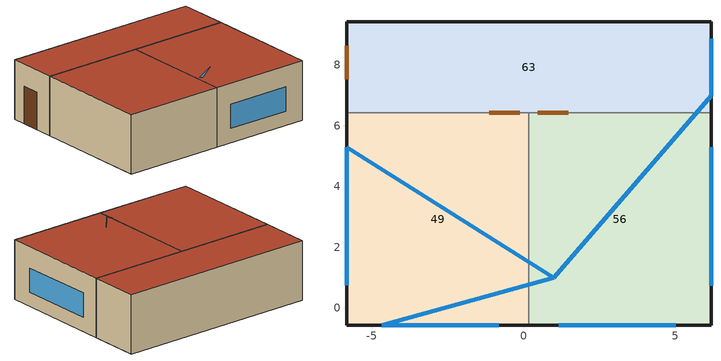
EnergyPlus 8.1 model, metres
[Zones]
49
 floor ground (1): 0.17,-0.57 -5.83,-0.57 -5.83,6.43 0.17,6.43 z0
 wall outside (9): -5.83,6.43 -5.83,-0.57 0.17,-0.57 z0:3.5
 wall to 56 (5): 0.17,-0.57 0.17,6.43 z0:3.5
 wall to 63 (5): 0.17,6.43 -5.83,6.43 z0:3.5
 window (1001): 1,1,4 -5.83,5.3,0.84 -5.83,0.75,0.84 -5.83,0.75,2.26 -5.83,5.3,2.26; 1,1,4 -4.68,-0.57,0.84 -0.81,-0.57,0.84 -0.81,-0.57,2.26 -4.68,-0.57,2.26
 door inside (7): -0.13,6.43 -1.12,6.43 z0:2.1
 roof outside (3): -5.83,-0.57 0.17,-0.57 0.17,6.43 -5.83,6.43 z3.5
56
 floor ground (1): 6.17,-0.57 0.17,-0.57 0.17,6.43 6.17,6.43 z0
 wall outside (9): 0.17,-0.57 6.17,-0.57 6.17,6.43 z0:3.5
 wall to 63 (5): 6.17,6.43 0.17,6.43 z0:3.5
 window (1002): 6.17,0.73 6.17,5.29 / 1.15,-0.57 5.02,-0.57 z0.84:2.26
 door inside (7): 1.47,6.43 0.47,6.43 z0:2.1
 roof outside (3): 0.17,-0.57 6.17,-0.57 6.17,6.43 0.17,6.43 z3.5
63
 floor ground (11): 6.17,6.43 -5.83,6.43 -5.83,9.43 6.17,9.43 z0
 wall outside (15): 6.17,6.43 6.17,9.43 -5.83,9.43 -5.83,6.43 z0:3.5
 window (1001): 1,1,4 6.17,6.99,0.84 6.17,8.86,0.84 6.17,8.86,2.26 6.17,6.99,2.26
 door (7): -5.83,8.63 -5.83,7.54 z0:2.19
 roof outside (13): -5.83,6.43 6.17,6.43 6.17,9.43 -5.83,9.43 z3.5
[Site:Location]
Bureau 3 zones: 44.83, -0.68, 1, 61
[Site:GroundTemperature:BuildingSurface]
18, 18, 18, 18, 18, 18, 18, 18, 18, 18, 18, 18
[Site:GroundTemperature:Deep]
14, 14, 14, 14, 14, 14, 14, 14, 14, 14, 14, 14
[Site:GroundTemperature:Shallow]
14, 14, 14, 14, 14, 14, 14, 14, 14, 14, 14, 14
[Site:GroundTemperature:FCfactorMethod]
6.58, 7.82, 10.24, 12.54, 16.88, 19.16, 19.79, 18.63, 15.96, 12.62, 9.34, 7.17
[Site:GroundReflectance]
0.2, 0.2, 0.2, 0.2, 0.2, 0.2, 0.2, 0.2, 0.2, 0.2, 0.2, 0.2
[Site:GroundReflectance:SnowModifier]
2, 2
[SizingPeriod:DesignDay]
Summer Design Day in Bureau 3 zones Juil: 7, 15, SummerDesignDay, 32.8, 11, , , WetBulb, 21.3, , , , , 100594.3, 0, 0, 0, 0, 1, , , , , , 0.98
Winter Design Day in Bureau 3 zones: 1, 15, WinterDesignDay, -3.8, 0, , , WetBulb, -3.8, , , , , 100594.3, 0, 0, 0, 0, 0, , , , , , 0
[Building]
Building: 0, Suburbs, .04, .4, FullExterior, 25, 6
[Material:NoMass]
3_RVAL_3: Rough, .18, 0.9, 0.7, 0.7
5_RVAL_2: Rough, .15, 0.9, 0.7, 0.7
[Construction]
1: 1_1_103, 1_2_9
3: 3_1_4, 3_2_20, 3_RVAL_3, 3_4_113
5: 5_1_27, 5_RVAL_2, 5_1_27
7: 7_1_108
9: 9_1_102, 9_2_103, 9_3_66
11: 11_1_103, 1_2_9
13: 13_1_4
15: 9_1_102, 15_2_103, 9_3_66
1001; 1002: 40, 1004, 2, 1004, 41
2001: 40, 1004, 2, 1004, 41, 20001
[WindowMaterial:Gas]
1004: Argon, .013
[WindowMaterial:Glazing]
2: SpectralAverage, , .003, .837, .075, .075, .898, .081, .081, 0, .84, .84, .9, 1
40: SpectralAverage, , .003, .63, .19, .22, .85, .056, .079, 0, .84, .1, .9, 1
41: SpectralAverage, , .003, .63, .22, .19, .85, .079, .056, 0, .1, .84, .9, 1
[WindowMaterial:Blind]
20001: Horizontal, 0.025, 0.01875, 0.001, 45, 0.9, 0, 0.8, .8, 0, .8, .8, 0, .8, .8, 0, .8, .8, 0, .9, .9, .015, .5, .5, .5, .5, 0, 180
[Material]
1_1_103: Rough, .15, 0.034, 35, 1400, 0.9, 0.6, 0.6
1_2_9: Rough, .15, 1.13, 2000, 1000, 0.9, 0.6, 0.6
3_1_4: Rough, .01, 0.7, 2100, 1000, 0.9, 0.85, 0.9
3_2_20: Rough, .25, 0.04, 12, 840, 0.9, 0.6, 0.6
3_4_113: Rough, .013, 0.25, 2800, 896, 0.9, 0.5, 0.5
5_1_27: Rough, .025, 0.25, 900, 1000, 0.9, 0.5, 0.5
7_1_108: Rough, .035, 0.19, 700, 2390, 0.9, 0.5, 0.5
9_1_102: Rough, .006, 0.29, 1250, 1000, 0.9, 0.4, 0.4
9_2_103: Rough, .25, 0.034, 35, 1400, 0.9, 0.6, 0.6
9_3_66: Rough, .013, 0.4, 1000, 1000, 0.9, 0.5, 0.5
11_1_103: Rough, .03, 0.034, 35, 1400, 0.9, 0.6, 0.6
13_1_4: Rough, .019, 0.7, 2100, 1000, 0.9, 0.85, 0.9
15_2_103: Rough, .083, 0.034, 35, 1400, 0.9, 0.6, 0.6
[WindowProperty:ShadingControl]
1001: InteriorBlind, 2001, OnIfHighSolarOnWindow, 2864, 120, Yes, No, , FixedSlatAngle, , 0
[WindowProperty:FrameAndDivider]
1: 0.04, 0, 0, 9.5, 1, 0.5, 0.5, 0.9, DividedLite, 0.02, 1, 1, 0, 0, 9.5, 1, 0.5, 0.5, 0.9, 0.5, 0, 0.5, 0, 0.5
[Zone]
49; 56: 0, 0, 0, 0, 1, 1, , 130.6238, 37.3211, TARP
63: 0, 0, 0, 0, 1, 1, , 115.023, 33.0431, TARP
[PEOPLE]
People 49: 49, 49NumberOfOccupants, People, 4.14264, , , .3, AUTOCALCULATE, 49AverageGains, 3.82e-08, No, ZoneAveraged, , Work efficiency, ClothingInsulationSchedule, , Clothing Schedule 49, AirVelocitySchedule
People 56: 56, 56NumberOfOccupants, People, 4.14264, , , .3, AUTOCALCULATE, 56AverageGains, 3.82e-08, No, ZoneAveraged, , Work efficiency, ClothingInsulationSchedule, , Clothing Schedule 56, AirVelocitySchedule
People 63: 63, 2839, People, 0, , , .3, AUTOCALCULATE, Activity Schedule 63, 3.82e-08, No, ZoneAveraged, , Work efficiency, ClothingInsulationSchedule, , Clothing Schedule 63, AirVelocitySchedule
[Lights]
49 General lighting: 49, 49LightState, LightingLevel, 746.422, , , 0, .42, .18, 1, ELECTRIC EQUIPMENT#49#GeneralLights
56 General lighting: 56, 56LightState, LightingLevel, 746.422, , , 0, .42, .18, 1, ELECTRIC EQUIPMENT#56#GeneralLights
63 General lighting: 63, 2839, LightingLevel, 165.2155, , , 0, .42, .18, 1, ELECTRIC EQUIPMENT#63#GeneralLights
[ElectricEquipment]
49 Equipment 1: 49, 2864, EquipmentLevel, 439.2693, , , 0, .2, 0, ELECTRIC EQUIPMENT#49#05
56 Equipment 1: 56, 2864, EquipmentLevel, 439.2693, , , 0, .2, 0, ELECTRIC EQUIPMENT#56#05
[Daylighting:Controls]
49: 1, -2.33, 3.428, .8, , , , 1, 0, 400, 300, 1, 0, 22, 0.1, 0.1, 0, 1
56: 1, 3.67, 3.428, .8, , , , 1, 0, 400, 300, 1, 0, 22, 0.1, 0.1, 0, 1
[Sizing:Zone]
49: SupplyAirTemperature, 12, 0, SupplyAirTemperature, 35, 0, 0.0077, 0.0156, 49, 1.25, 1.15, DesignDay, , , , 0, DesignDay, , , , , 49
56: SupplyAirTemperature, 12, 0, SupplyAirTemperature, 35, 0, 0.0077, 0.0156, 56, 1.25, 1.15, DesignDay, , , , 0, DesignDay, , , , , 56
63: SupplyAirTemperature, 12, 0, SupplyAirTemperature, 35, 0, 0.0077, 0.0156, 63, 1.25, 1.15, DesignDay, , , , 0, DesignDay, , , , , 63
[ZoneControl:Thermostat]
49 Thermostat: 49, Zone Control Type Sched, ThermostatSetpoint:DualSetpoint, Dual Setpoint - Zone 49
56 Thermostat: 56, Zone Control Type Sched, ThermostatSetpoint:DualSetpoint, Dual Setpoint - Zone 56
63 Thermostat: 63, Zone Control Type Sched, ThermostatSetpoint:DualSetpoint, Dual Setpoint - Zone 63
[ThermostatSetpoint:DualSetpoint]
Dual Setpoint - Zone 49: 49 Heating SP Sch, 49 Cooling SP Sch
Dual Setpoint - Zone 56: 56 Heating SP Sch, 56 Cooling SP Sch
Dual Setpoint - Zone 63: 63 Heating SP Sch, 63 Cooling SP Sch
[Zone equipment]
49: 49 Ideal Loads Air
56: 56 Ideal Loads Air
63: 63 Ideal Loads Air
[ZoneHVAC:IdealLoadsAirSystem]
49 Ideal Loads Air: , Node 49 In, , 35, 12, 0.0156, 0.0077, LimitCapacity, , Autosize, , Autosize, , 49 Heating Availability Sch, 49 Cooling Availability Sch, None, , None, 49, , , NoEconomizer, Sensible, 0.7, 0.65
56 Ideal Loads Air: , Node 56 In, , 35, 12, 0.0156, 0.0077, LimitCapacity, , Autosize, , Autosize, , 56 Heating Availability Sch, 56 Cooling Availability Sch, None, , None, 56, , , NoEconomizer, Sensible, 0.7, 0.65
63 Ideal Loads Air: , Node 63 In, , 35, 12, 0.0156, 0.0077, LimitCapacity, , Autosize, , Autosize, , 63 Heating Availability Sch, 63 Cooling Availability Sch, None, , None, 63, , , NoEconomizer, Sensible, 0.7, 0.65
[EnergyManagementSystem:ProgramCallingManager]
Warm Up Completed: AfterNewEnvironmentWarmUpIsComplete; outputTime
get time: BeginTimestepBeforePredictor; oTime
[EnergyManagementSystem:GlobalVariable]
exTime
epTime
[EnergyManagementSystem:OutputVariable] Type of Data in Variable=Averaged; Update Frequency=ZoneTimeStep
Name | EMS Variable
warmUpComplete | exTime
epTimeStep | epTime
[EnergyManagementSystem:Program]
outputTime: SET exTime = CurrentEnvironment
oTime: SET epTime = CurrentTime
[ExternalInterface:FunctionalMockupUnitImport]
FMU Filename=agentFMU.fmu; FMU Timeout in milli-seconds=15; FMU LoggingOn Value=0
[ExternalInterface:FunctionalMockupUnitImport:From:Variable] FMU Filename,=agentFMU.fmu; FMU Instance Name,=FMI
Name | EnergyPlus Key Value, | EnergyPlus Variable Name, | FMU Variable
 | Environment | Site Exterior Horizontal Sky Illuminance | EnvironmentSiteExteriorHorizontalSkyIlluminance
 | Environment | Site Rain Status | EnvironmentSiteRainStatus
 | Environment | Site Outdoor Air Drybulb Temperature | EnvironmentSiteOutdoorAirDrybulbTemperature
 | EMS | warmUpComplete | EMSwarmUpComplete
 | EMS | epTimeStep | EMSepTimeStep
 | 49 | Zone Mean Air Temperature | 49ZoneMeanAirTemperature
 | 56 | Zone Mean Air Temperature | 56ZoneMeanAirTemperature
 | 49 | Zone Air Relative Humidity | 49ZoneAirRelativeHumidity
 | 56 | Zone Air Relative Humidity | 56ZoneAirRelativeHumidity
 | 49 | Zone Mean Radiant Temperature | 49ZoneMeanRadiantTemperature
 | 56 | Zone Mean Radiant Temperature | 56ZoneMeanRadiantTemperature
 | 49 | Daylighting Reference Point 1 Illuminance | 49DaylightingReferencePoint1Illuminance
 | 56 | Daylighting Reference Point 1 Illuminance | 56DaylightingReferencePoint1Illuminance
[ExternalInterface:FunctionalMockupUnitImport:To:Schedule] FMU Filename,=agentFMU.fmu; FMU Model Name,=FMI; Initial Value=0
Name | EnergyPlus Key Value, | FMU Model Variable Name,
 | 49NumberOfOccupants | 49NumberOfOccupants
 | 56NumberOfOccupants | 56NumberOfOccupants
 | 49WindowState | 49WindowState
 | 56WindowState | 56WindowState
 | 49BlindState | 49BlindState
 | 56BlindState | 56BlindState
 | 49LightState | 49LightState
 | 56LightState | 56LightState
 | 49AverageGains | 49AverageGains
 | 56AverageGains | 56AverageGains
[Schedule:Compact]
Work efficiency; 49 Cooling Availability Sch; 56 Cooling Availability Sch; 63 Cooling Availability Sch: Any Number, Through: 12/31, For: AllDays, Until: 24:00, 0
AirVelocitySchedule: Any Number, Through: 12/31, For: AllDays, Until: 24:00, .137
2839; 2864: Fraction, Through: 31 Dec, For: Weekdays SummerDesignDay, Until: 07:00, 0, Until: 08:00, 0.25, Until: 09:00, 0.5, Until: 12:00, 1, Until: 14:00, 0.75, Until: 17:00, 1, Until: 18:00, 0.5, Until: 19:00, 0.25, Until: 24:00, 0, For: Weekends, Until: 24:00, 0, For: Holidays, Until: 24:00, 0, For: WinterDesignDay AllOtherDays, Until: 24:00, 0
20001: Any Number, Through: 12/31, For: Weekdays Weekends SummerDesignDays, Until: 24:00, 24, For: WinterDesignDays, Until: 24:00, 0, For: AllOtherDays, Until: 24:00, 24
Clothing Schedule 49; Clothing Schedule 56; Clothing Schedule 63: Any Number, Through: 4/1, For: AllDays, Until: 24:00, 1, Through: 9/30, For: AllDays, Until: 24:00, .5, Through: 12/31, For: AllDays, Until: 24:00, 1
Activity Schedule 63: Any Number, Through: 12/31, For: AllDays, Until: 24:00, 126
49 Heating SP Sch; 56 Heating SP Sch: Temperature, Through: 31 Dec, For: Weekdays SummerDesignDay WinterDesignDay, Until: 05:00, 12, Until: 19:00, 22, Until: 24:00, 12, For: Weekends, Until: 24:00, 12, For: Holidays, Until: 24:00, 12, For: AllOtherDays, Until: 24:00, -50
49 Heating Availability Sch; 56 Heating Availability Sch; 63 Heating Availability Sch: Temperature, Through: 31 Dec, For: Weekdays SummerDesignDay WinterDesignDay, Until: 05:00, 1, Until: 19:00, 1, Until: 24:00, 1, For: Weekends, Until: 24:00, 1, For: Holidays, Until: 24:00, 1, For: AllOtherDays, Until: 24:00, 0
49 Cooling SP Sch; 56 Cooling SP Sch; 63 Cooling SP Sch: Any Number, Through: 12/31, For: AllDays, Until: 24:00, 100
63 Heating SP Sch: Temperature, Through: 31 Dec, For: Weekdays SummerDesignDay WinterDesignDay, Until: 05:00, 12, Until: 19:00, 20, Until: 24:00, 12, For: Weekends, Until: 24:00, 12, For: Holidays, Until: 24:00, 12, For: AllOtherDays, Until: 24:00, -50
[Schedule:Day:Hourly]
Summer Control Type Day Sch; Winter Control Type Day Sch: Control Type, 4, 4, 4, 4, 4, 4, 4, 4, 4, 4, 4, 4, 4, 4, 4, 4, 4, 4, 4, 4, 4, 4, 4, 4
[Schedule:Week:Daily]
Summer Control Type Week Sch: Summer Control Type Day Sch, Summer Control Type Day Sch, Summer Control Type Day Sch, Summer Control Type Day Sch, Summer Control Type Day Sch, Summer Control Type Day Sch, Summer Control Type Day Sch, Summer Control Type Day Sch, Summer Control Type Day Sch, Summer Control Type Day Sch, Summer Control Type Day Sch, Summer Control Type Day Sch
Winter Control Type Week Sch: Winter Control Type Day Sch, Winter Control Type Day Sch, Winter Control Type Day Sch, Winter Control Type Day Sch, Winter Control Type Day Sch, Winter Control Type Day Sch, Winter Control Type Day Sch, Winter Control Type Day Sch, Winter Control Type Day Sch, Winter Control Type Day Sch, Winter Control Type Day Sch, Winter Control Type Day Sch
[Schedule:Year]
Zone Control Type Sched: Control Type, Winter Control Type Week Sch, 1, 1, 3, 31, Summer Control Type Week Sch, 4, 1, 9, 30, Winter Control Type Week Sch, 10, 1, 12, 31
[AirflowNetwork:MultiZone:Surface:Crack]
DefaultCrack: 1e-11, 0.66, Reference Crack Conditions
49_Roof_1_0_0; 56_Roof_1_0_0: .0004198, .7, Reference Crack Conditions
49_Partition_2_0_0: .0244888, .75, Reference Crack Conditions
49_Partition_3_0_0: .0189207, .75, Reference Crack Conditions
49_Wall_4_0_0: .0001804, .7, Reference Crack Conditions
49_Wall_5_0_0; 56_Wall_5_0_0: .0001552, .7, Reference Crack Conditions
56_Wall_2_0_0: .0001801, .7, Reference Crack Conditions
56_Partition_3_0_0: .0189015, .75, Reference Crack Conditions
63_Roof_1_0_0: .0003604, .7, Reference Crack Conditions
63_Wall_2_0_0: .0000786, .7, Reference Crack Conditions
63_Wall_3_0_0: .00042, .7, Reference Crack Conditions
63_Wall_4_0_0: .0000811, .7, Reference Crack Conditions
[AirflowNetwork:SimulationControl]
VENT: MultizoneWithoutDistribution, Input, Cp Data, OpeningHeight, LowRise, 1000, ZeroNodePressures, .0001, .000001, -0.5, 0, 1
[AirflowNetwork:MultiZone:Zone]
49: Constant, 49WindowState, , , , , , 2864
56: Constant, 56WindowState, , , , , , 2864
63: Temperature, 20003, , , , , , 20002
[AirflowNetwork:MultiZone:Surface]
49_Roof_1_0_0: 49_Roof_1_0_0, 49_Roof_1_0_0, 1
49_Partition_2_0_0: 49_Partition_2_0_0, , 1
49_Partition_3_0_0: 49_Partition_3_0_0, , 1
49_Partition_3_0_0_0_0_0_Door: 49_Partition_3_0_0_0_0_0_Door, , 1, Temperature, 20001, , , , , , 2864
49_Wall_4_0_0: 49_Wall_4_0_0, 49_Wall_4_0_0, 1
49_Wall_4_0_0_0_0_0_Win: 49_Wall_4_0_0_0_0_0_Win, 49_Wall_4_0_0_0_0_0_Win, 1, Constant, 20001, , , , , , 2864
49_Wall_5_0_0: 49_Wall_5_0_0, 49_Wall_5_0_0, 1
49_Wall_5_0_0_0_0_0_Win: 49_Wall_5_0_0_0_0_0_Win, 49_Wall_5_0_0_0_0_0_Win, 1, Constant, 20001, , , , , , 2864
56_Roof_1_0_0: 56_Roof_1_0_0, 56_Roof_1_0_0, 1
56_Wall_2_0_0: 56_Wall_2_0_0, 56_Wall_2_0_0, 1
56_Wall_2_0_0_0_0_0_Win: 56_Wall_2_0_0_0_0_0_Win, 56_Wall_2_0_0_0_0_0_Win, 1, Constant, 20001, , , , , , 2864
56_Partition_3_0_0: 56_Partition_3_0_0, , 1
56_Partition_3_0_0_0_0_0_Door: 56_Partition_3_0_0_0_0_0_Door, , 1, Temperature, 20001, , , , , , 2864
56_Wall_5_0_0: 56_Wall_5_0_0, 56_Wall_5_0_0, 1
56_Wall_5_0_0_0_0_0_Win: 56_Wall_5_0_0_0_0_0_Win, 56_Wall_5_0_0_0_0_0_Win, 1, Constant, 20001, , , , , , 2864
63_Roof_1_0_0: 63_Roof_1_0_0, 63_Roof_1_0_0, 1
63_Wall_2_0_0: 63_Wall_2_0_0, 63_Wall_2_0_0, 1
63_Wall_2_0_0_0_0_0_Win: 63_Wall_2_0_0_0_0_0_Win, 63_Wall_2_0_0_0_0_0_Win, 1, Temperature, 20003, , , , , , 2864
63_Wall_3_0_0: 63_Wall_3_0_0, 63_Wall_3_0_0, 1
63_Wall_4_0_0: 63_Wall_4_0_0, 63_Wall_4_0_0, 1
[AirflowNetwork:MultiZone:ExternalNode]
49_Roof_1_0_0: 4.67, 49_Roof_1_0_0
49_Wall_4_0_0: 2.33, 49_Wall_4_0_0
49_Wall_4_0_0_0_0_0_Win: 2.07, 49_Wall_4_0_0_0_0_0_Win
49_Wall_5_0_0: 2.33, 49_Wall_5_0_0
49_Wall_5_0_0_0_0_0_Win: 2.07, 49_Wall_5_0_0_0_0_0_Win
56_Roof_1_0_0: 4.67, 56_Roof_1_0_0
56_Wall_2_0_0: 2.33, 56_Wall_2_0_0
56_Wall_2_0_0_0_0_0_Win: 2.07, 56_Wall_2_0_0_0_0_0_Win
56_Wall_5_0_0: 2.33, 56_Wall_5_0_0
56_Wall_5_0_0_0_0_0_Win: 2.07, 56_Wall_5_0_0_0_0_0_Win
63_Roof_1_0_0: 4.67, 63_Roof_1_0_0
63_Wall_2_0_0: 2.33, 63_Wall_2_0_0
63_Wall_2_0_0_0_0_0_Win: 2.07, 63_Wall_2_0_0_0_0_0_Win
63_Wall_3_0_0: 2.33, 63_Wall_3_0_0
63_Wall_4_0_0: 2.33, 63_Wall_4_0_0
[AirflowNetwork:MultiZone:WindPressureCoefficientValues]
49_Roof_1_0_0; 56_Roof_1_0_0; 63_Roof_1_0_0: Cp Data, -.6, -.5, -.4, -.5, -.6, -.5, -.4, -.5
49_Wall_4_0_0; 49_Wall_4_0_0_0_0_0_Win; 63_Wall_4_0_0: Cp Data, -.3, -.35, -.2, -.35, -.3, .1, .4, .1
49_Wall_5_0_0; 49_Wall_5_0_0_0_0_0_Win; 56_Wall_5_0_0; 56_Wall_5_0_0_0_0_0_Win: Cp Data, -.2, -.35, -.3, .1, .4, .1, -.3, -.35
56_Wall_2_0_0; 56_Wall_2_0_0_0_0_0_Win; 63_Wall_2_0_0; 63_Wall_2_0_0_0_0_0_Win: Cp Data, -.3, .1, .4, .1, -.3, -.35, -.2, -.35
63_Wall_3_0_0: Cp Data, .4, .1, -.3, -.35, -.2, -.35, -.3, .1
[AirflowNetwork:MultiZone:Component:DetailedOpening]
49_Partition_3_0_0_0_0_0_Door; 56_Partition_3_0_0_0_0_0_Door: .02, .7, NonPivoted, 0, 2, 0, .65, 0, 1, 0, 1, .65, .025, 1, 0, 0, 0, 0, 0, 0, 0, 0, 0, 0, 0
49_Wall_4_0_0_0_0_0_Win; 49_Wall_5_0_0_0_0_0_Win; 56_Wall_2_0_0_0_0_0_Win; 56_Wall_5_0_0_0_0_0_Win: .00001, .7, NonPivoted, 0, 2, 0, .65, 0, 1, 0, 1, .65, .5, 1, 0, 0, 0, 0, 0, 0, 0, 0, 0, 0, 0
63_Wall_2_0_0_0_0_0_Win: .00001, .7, NonPivoted, 0, 2, 0, .65, 0, 0, 0, 1, .65, 1e-08, 1, 0, 0, 0, 0, 0, 0, 0, 0, 0, 0, 0
[AirflowNetwork:MultiZone:ReferenceCrackConditions]
Reference Crack Conditions: 20, 101320, 0.005
[AirflowNetwork:MultiZone:WindPressureCoefficientArray]
Cp Data: 0, 45, 90, 135, 180, 225, 270, 315
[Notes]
*** EVALUATION SOFTWARE GENERATES COMPRESSED IDF - TO OBTAIN READABLE IDF PLEASE PURCHASE A LICENCE ***
